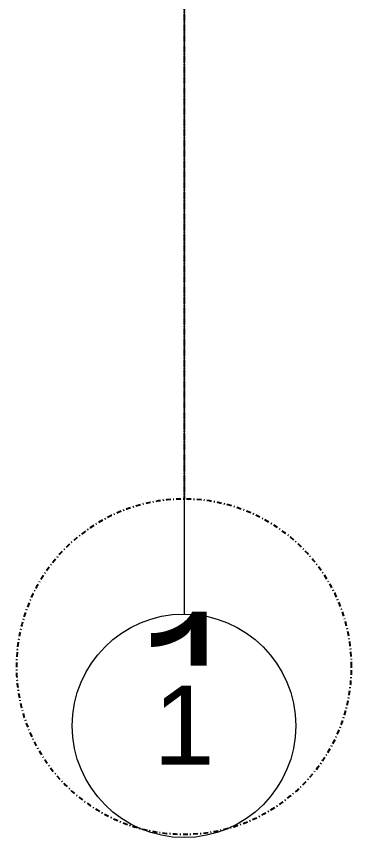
# Model space of a CAD drawing. Header units: inches. Extents: x 25329 to 28023, y 11893 to 13703.
# Drawn here: x 25510.2 to 25546.2, y 12012.5 to 12100.7 of the extents above; entities that cross this region are included whole.
import ezdxf

# ---------------------------------------------------------------- set-up
doc = ezdxf.new("R2010")
doc.units = ezdxf.units.IN
doc.header["$MEASUREMENT"] = 0
for name, pattern in [('L1$0$Plaza America BA02$0$CENTER2', [1.125, 0.75, -0.125, 0.125, -0.125]), ('L1$0$Plaza America BA02$0$DASHDOT', [1, 0.5, -0.25, 0, -0.25]), ('L1$0$SAG 02ATL Ste230PHII$0$CENTER2', [1.125, 0.75, -0.125, 0.125, -0.125])]:
    doc.linetypes.add(name, pattern=pattern)
for name, color, linetype in [('L1$0$Plaza America BA02$0$14', 8, 'L1$0$Plaza America BA02$0$DASHDOT'), ('L1$0$Plaza America BA02$0$A-Column grid', 8, 'L1$0$Plaza America BA02$0$CENTER2'), ('L1$0$SAG 02ATL Ste230PHII$0$A-Column grid', 8, 'L1$0$SAG 02ATL Ste230PHII$0$CENTER2')]:
    doc.layers.add(name, color=color, linetype=linetype)
doc.layers.add('X1$0$S-GRID', color=8, linetype='Continuous', lineweight=9)
doc.layers.add('X1$0$S-GRID-IDEN', color=8, linetype='Continuous', lineweight=9)
doc.styles.add('L1$0$Plaza America BA02$0$MONOTXT', font='MONOTXT', dxfattribs={"height": 0.2})
doc.styles.add('X1$0$Swis721 Lt BT', font='swissl.ttf', dxfattribs={"height": 8.514638})

# ---------------------------------------------------------------- blocks, each defined once
blk = doc.blocks.new('X1$0$Grid - Grid Head - Circle-50561-FIRST FLOOR POWER _ SIGNAL')
at = {"layer": 'X1$0$S-GRID-IDEN'}
blk.add_circle((0, 0), 0.125, dxfattribs=at)

msp = doc.modelspace()

# ---------------------------------------------------------------- linework, layer by layer
at = {"layer": 'L1$0$Plaza America BA02$0$14'}
msp.add_ellipse((25528.227, 12030.888), major_axis=(17.999, 0), ratio=0.99964, start_param=0, end_param=6.283175, dxfattribs=at)
at = {"layer": 'L1$0$Plaza America BA02$0$A-Column grid'}
msp.add_line((25528.227, 13666.962), (25528.227, 12048.881), dxfattribs=at)
at = {"layer": 'L1$0$SAG 02ATL Ste230PHII$0$A-Column grid'}
msp.add_line((25528.227, 13666.962), (25528.227, 12048.881), dxfattribs=at)
at = {"layer": 'X1$0$S-GRID'}
msp.add_line((25528.227, 12132.533), (25528.227, 12036.533), dxfattribs=at)

# ---------------------------------------------------------------- block references
at = {"layer": 'X1$0$S-GRID-IDEN', "xscale": 95.99999999999994, "yscale": 95.99999999999994, "zscale": 95.99999999999994, "rotation": 180}
msp.add_blockref('X1$0$Grid - Grid Head - Circle-50561-FIRST FLOOR POWER _ SIGNAL', (25528.227, 12024.533), dxfattribs=at)

# ---------------------------------------------------------------- texts
at = {"layer": 'L1$0$Plaza America BA02$0$14', "style": 'L1$0$Plaza America BA02$0$MONOTXT', "width": 1.000361}
msp.add_text('1', height=13.495, dxfattribs=at).set_placement((25523.291, 12023.278))

# ---------------------------------------------------------------- next in the draw order: texts
at = {"layer": 'X1$0$S-GRID-IDEN', "insert": (25528.231, 12028.859), "char_height": 8.515, "width": 7.56, "attachment_point": 2, "line_spacing_factor": 1.00667, "style": 'X1$0$Swis721 Lt BT', "bg_fill": 3, "box_fill_scale": 1.25, "bg_fill_color": 0, "bg_fill_transparency": 0}
msp.add_mtext('1', dxfattribs=at)

doc.saveas('drawing.dxf')
